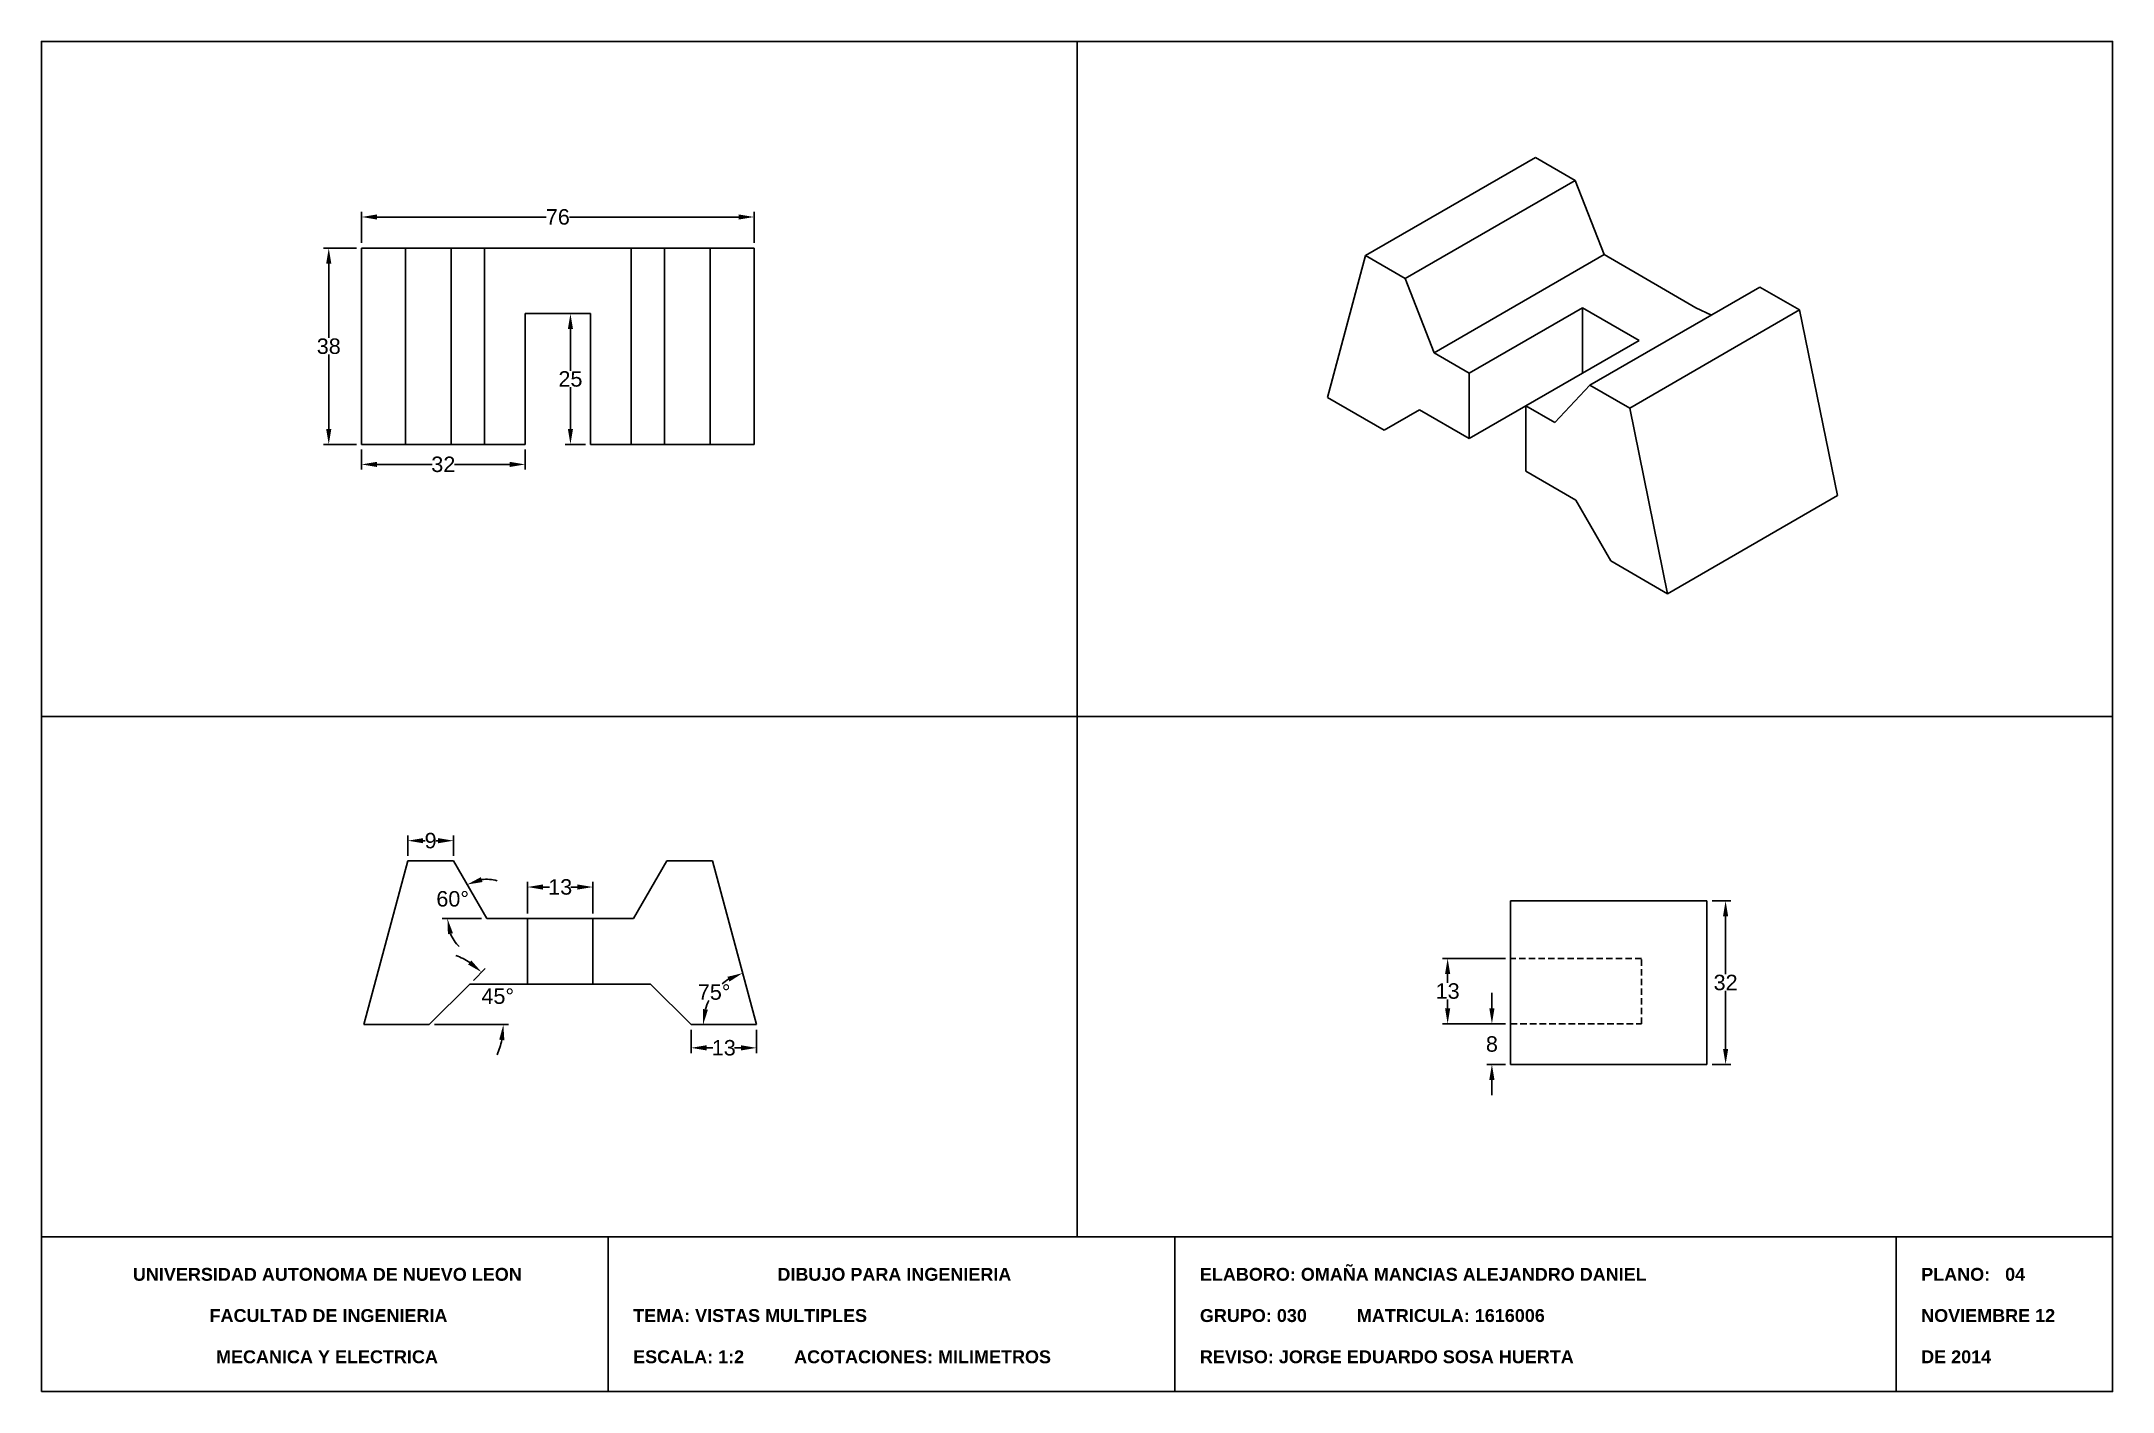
# Model space of a CAD drawing. Header units: millimetres. Extents: x 20 to 422, y 10 to 272.
import ezdxf

# ---------------------------------------------------------------- set-up
doc = ezdxf.new("R2010")
doc.units = ezdxf.units.MM
doc.linetypes.add('HIDDEN2', pattern=[0.1875, 0.125, -0.0625])
doc.styles.get("Standard").update_dxf_attribs({"font": 'Arial.ttf'})
doc.dimstyles.new('Copy of Standard', dxfattribs={"dimtxt": 3, "dimasz": 3, "dimexe": 1, "dimexo": 1, "dimgap": 0.09, "dimtad": 0, "dimtih": 1, "dimtoh": 1, "dimdec": 0, "dimzin": 0, "dimdsep": 46, "dimtxsty": 'Standard', "dimcen": 0.09, "dimadec": 0, "dimazin": 0, "dimtfac": 1, "dimtdec": 0, "dimtofl": 0, "dimtmove": 0, "dimatfit": 1, "dimfxl": 1, "dimtolj": 1, "dimtzin": 0, "dimarcsym": 0})

# ---------------------------------------------------------------- blocks, each defined once
blk = doc.blocks.new('*D3')
at = {"color": 0, "lineweight": -2, "transparency": 16777216}
for p, q in [((82.13, 192.79), (82.13, 188.92)), ((85.13, 189.92), (95.81, 189.92)), ((110.88, 189.92), (100.2, 189.92)), ((113.88, 192.79), (113.88, 188.92))]:
    blk.add_line(p, q, dxfattribs=at)
at = {"color": 0, "transparency": 16777216}
for points in [[(85.13, 190.42), (85.13, 189.42), (82.13, 189.92)], [(110.88, 190.42), (110.88, 189.42), (113.88, 189.92)]]:
    blk.add_solid(points, dxfattribs=at)
at = {"layer": 'Defpoints', "color": 0, "transparency": 16777216}
for p in [(82.13, 193.79), (113.88, 193.79), (113.88, 189.92)]:
    blk.add_point(p, dxfattribs=at)
at = {"color": 0, "transparency": 16777216, "insert": (98, 189.92), "char_height": 3, "attachment_point": 5}
blk.add_mtext('\\A1;32', dxfattribs=at)
blk = doc.blocks.new('*D4')
at = {"color": 0, "lineweight": -2, "transparency": 16777216}
for p, q in [((82.13, 232.89), (82.13, 238.93)), ((85.13, 237.93), (117.99, 237.93)), ((155.33, 237.93), (122.47, 237.93)), ((158.33, 232.89), (158.33, 238.93))]:
    blk.add_line(p, q, dxfattribs=at)
at = {"color": 0, "transparency": 16777216}
for points in [[(85.13, 238.43), (85.13, 237.43), (82.13, 237.93)], [(155.33, 238.43), (155.33, 237.43), (158.33, 237.93)]]:
    blk.add_solid(points, dxfattribs=at)
at = {"layer": 'Defpoints', "color": 0, "transparency": 16777216}
for p in [(158.33, 237.93), (82.13, 231.89), (158.33, 231.89)]:
    blk.add_point(p, dxfattribs=at)
at = {"color": 0, "transparency": 16777216, "insert": (120.23, 237.93), "char_height": 3, "attachment_point": 5}
blk.add_mtext('\\A1;76', dxfattribs=at)
blk = doc.blocks.new('*D11')
at = {"color": 0, "lineweight": -2, "transparency": 16777216}
blk.add_line((105.43, 101.78), (97.8, 101.78), dxfattribs=at)
for start, end in [(74.6711, 97.3356), (202.6644, 225.3289)]:
    blk.add_arc((106.43, 101.78), 7.63, start, end, dxfattribs=at)
at = {"color": 0, "transparency": 16777216}
for points in [[(105.62, 108.88), (105.3, 109.83), (102.62, 108.39)], [(98.9, 98.74), (99.88, 98.94), (98.8, 101.78)]]:
    blk.add_solid(points, dxfattribs=at)
at = {"layer": 'Defpoints', "color": 0, "transparency": 16777216}
for p in [(99.98, 112.96), (100.59, 106.69), (106.43, 101.78), (106.43, 101.78), (114.34, 101.78)]:
    blk.add_point(p, dxfattribs=at)
at = {"color": 0, "transparency": 16777216, "insert": (99.82, 105.6), "char_height": 3, "attachment_point": 5}
blk.add_mtext('\\A1;60°', dxfattribs=at)
blk = doc.blocks.new('*D12')
at = {"color": 0, "lineweight": -2, "transparency": 16777216}
for p, q in [((146.09, 80.21), (146.09, 75.7)), ((149.09, 76.7), (150.34, 76.7)), ((155.79, 76.7), (154.53, 76.7)), ((158.79, 80.21), (158.79, 75.7))]:
    blk.add_line(p, q, dxfattribs=at)
at = {"color": 0, "transparency": 16777216}
for points in [[(149.09, 77.2), (149.09, 76.2), (146.09, 76.7)], [(155.79, 77.2), (155.79, 76.2), (158.79, 76.7)]]:
    blk.add_solid(points, dxfattribs=at)
at = {"layer": 'Defpoints', "color": 0, "transparency": 16777216}
for p in [(146.09, 81.21), (158.79, 81.21), (146.09, 76.7)]:
    blk.add_point(p, dxfattribs=at)
at = {"color": 0, "transparency": 16777216, "insert": (152.44, 76.7), "char_height": 3, "attachment_point": 5}
blk.add_mtext('\\A1;13', dxfattribs=at)
blk = doc.blocks.new('*D13')
at = {"color": 0, "lineweight": -2, "transparency": 16777216}
for p, q in [((125.58, 219.19), (121.68, 219.19)), ((122.68, 216.19), (122.68, 208.1)), ((122.68, 196.79), (122.68, 204.88)), ((125.58, 193.79), (121.68, 193.79))]:
    blk.add_line(p, q, dxfattribs=at)
at = {"color": 0, "transparency": 16777216}
for points in [[(122.18, 216.19), (123.18, 216.19), (122.68, 219.19)], [(122.18, 196.79), (123.18, 196.79), (122.68, 193.79)]]:
    blk.add_solid(points, dxfattribs=at)
at = {"layer": 'Defpoints', "color": 0, "transparency": 16777216}
for p in [(122.68, 219.19), (126.58, 219.19), (126.58, 193.79)]:
    blk.add_point(p, dxfattribs=at)
at = {"color": 0, "transparency": 16777216, "insert": (122.68, 206.49), "char_height": 3, "attachment_point": 5}
blk.add_mtext('\\A1;25', dxfattribs=at)
blk = doc.blocks.new('*D15')
at = {"color": 0, "lineweight": -2, "transparency": 16777216}
for p, q in [((344.27, 105.24), (347.89, 105.24)), ((346.89, 102.24), (346.89, 90.98)), ((346.89, 76.49), (346.89, 87.76)), ((344.27, 73.49), (347.89, 73.49))]:
    blk.add_line(p, q, dxfattribs=at)
at = {"color": 0, "transparency": 16777216}
for points in [[(346.39, 102.24), (347.39, 102.24), (346.89, 105.24)], [(346.39, 76.49), (347.39, 76.49), (346.89, 73.49)]]:
    blk.add_solid(points, dxfattribs=at)
at = {"layer": 'Defpoints', "color": 0, "transparency": 16777216}
for p in [(343.27, 105.24), (343.27, 73.49), (346.89, 73.49)]:
    blk.add_point(p, dxfattribs=at)
at = {"color": 0, "transparency": 16777216, "insert": (346.89, 89.37), "char_height": 3, "attachment_point": 5}
blk.add_mtext('\\A1;32', dxfattribs=at)
blk = doc.blocks.new('*D18')
at = {"color": 0, "lineweight": -2, "transparency": 16777216}
for p, q in [((81.13, 231.89), (74.77, 231.89)), ((75.77, 228.89), (75.77, 214.45)), ((75.77, 196.79), (75.77, 211.23)), ((81.13, 193.79), (74.77, 193.79))]:
    blk.add_line(p, q, dxfattribs=at)
at = {"color": 0, "transparency": 16777216}
for points in [[(75.27, 228.89), (76.27, 228.89), (75.77, 231.89)], [(75.27, 196.79), (76.27, 196.79), (75.77, 193.79)]]:
    blk.add_solid(points, dxfattribs=at)
at = {"layer": 'Defpoints', "color": 0, "transparency": 16777216}
for p in [(82.13, 231.89), (75.77, 193.79), (82.13, 193.79)]:
    blk.add_point(p, dxfattribs=at)
at = {"color": 0, "transparency": 16777216, "insert": (75.77, 212.84), "char_height": 3, "attachment_point": 5}
blk.add_mtext('\\A1;38', dxfattribs=at)
blk = doc.blocks.new('*D19')
at = {"color": 0, "lineweight": -2, "transparency": 16777216}
for start, end in [(121.6671, 130.0259), (153.1428, 163.3329)]:
    blk.add_arc((158.79, 81.21), 10.35, start, end, dxfattribs=at)
at = {"color": 0, "transparency": 16777216}
for points in [[(153.15, 90.48), (153.55, 89.56), (156.11, 91.21)], [(149.37, 84.11), (148.38, 84.25), (148.44, 81.21)]]:
    blk.add_solid(points, dxfattribs=at)
at = {"layer": 'Defpoints', "color": 0, "transparency": 16777216}
for p in [(150.28, 112.96), (152.13, 89.14), (146.09, 81.21), (158.79, 81.21), (158.79, 81.21)]:
    blk.add_point(p, dxfattribs=at)
at = {"color": 0, "transparency": 16777216, "insert": (150.57, 87.51), "char_height": 3, "attachment_point": 5}
blk.add_mtext('\\A1;75°', dxfattribs=at)
blk = doc.blocks.new('*D20')
at = {"color": 0, "lineweight": -2, "transparency": 16777216}
for p, q in [((103.87, 89.79), (106.16, 92.08)), ((96.29, 81.21), (110.66, 81.21))]:
    blk.add_line(p, q, dxfattribs=at)
for start, end in [(56.9767, 68.9534), (336.0466, 348.0233)]:
    blk.add_arc((95.29, 81.21), 14.38, start, end, dxfattribs=at)
at = {"color": 0, "transparency": 16777216}
for points in [[(103.44, 93.65), (102.81, 92.88), (105.45, 91.38)], [(108.85, 78.28), (109.85, 78.17), (109.66, 81.21)]]:
    blk.add_solid(points, dxfattribs=at)
at = {"layer": 'Defpoints', "color": 0, "transparency": 16777216}
for p in [(103.16, 89.08), (109.17, 84.93), (82.59, 81.21), (95.29, 81.21), (95.29, 81.21)]:
    blk.add_point(p, dxfattribs=at)
at = {"color": 0, "transparency": 16777216, "insert": (108.57, 86.71), "char_height": 3, "attachment_point": 5}
blk.add_mtext('\\A1;45°', dxfattribs=at)
blk = doc.blocks.new('*D21')
at = {"color": 0, "lineweight": -2, "transparency": 16777216}
for p, q in [((114.34, 102.78), (114.34, 108.91)), ((127.04, 102.78), (127.04, 108.91)), ((117.34, 107.91), (118.59, 107.91)), ((124.04, 107.91), (122.78, 107.91))]:
    blk.add_line(p, q, dxfattribs=at)
at = {"color": 0, "transparency": 16777216}
for points in [[(117.34, 108.41), (117.34, 107.41), (114.34, 107.91)], [(124.04, 108.41), (124.04, 107.41), (127.04, 107.91)]]:
    blk.add_solid(points, dxfattribs=at)
at = {"layer": 'Defpoints', "color": 0, "transparency": 16777216}
for p in [(127.04, 107.91), (114.34, 101.78), (127.04, 101.78)]:
    blk.add_point(p, dxfattribs=at)
at = {"color": 0, "transparency": 16777216, "insert": (120.69, 107.91), "char_height": 3, "attachment_point": 5}
blk.add_mtext('\\A1;13', dxfattribs=at)
blk = doc.blocks.new('*D23')
at = {"color": 0, "lineweight": -2, "transparency": 16777216}
for p, q in [((91.09, 113.96), (91.09, 117.9)), ((94.09, 116.9), (94.49, 116.9)), ((96.98, 116.9), (96.59, 116.9)), ((99.98, 113.96), (99.98, 117.9))]:
    blk.add_line(p, q, dxfattribs=at)
at = {"color": 0, "transparency": 16777216}
for points in [[(94.09, 117.4), (94.09, 116.4), (91.09, 116.9)], [(96.98, 117.4), (96.98, 116.4), (99.98, 116.9)]]:
    blk.add_solid(points, dxfattribs=at)
at = {"layer": 'Defpoints', "color": 0, "transparency": 16777216}
for p in [(99.98, 116.9), (91.09, 112.96), (99.98, 112.96)]:
    blk.add_point(p, dxfattribs=at)
at = {"color": 0, "transparency": 16777216, "insert": (95.54, 116.9), "char_height": 3, "attachment_point": 5}
blk.add_mtext('\\A1;9', dxfattribs=at)
blk = doc.blocks.new('*D26')
at = {"color": 0, "lineweight": -2, "transparency": 16777216}
for p, q in [((304.17, 94.06), (291.94, 94.06)), ((292.94, 91.06), (292.94, 89.33)), ((292.94, 84.36), (292.94, 86.1)), ((304.17, 81.36), (291.94, 81.36))]:
    blk.add_line(p, q, dxfattribs=at)
at = {"color": 0, "transparency": 16777216}
for points in [[(292.44, 91.06), (293.44, 91.06), (292.94, 94.06)], [(292.44, 84.36), (293.44, 84.36), (292.94, 81.36)]]:
    blk.add_solid(points, dxfattribs=at)
at = {"layer": 'Defpoints', "color": 0, "transparency": 16777216}
for p in [(305.17, 94.06), (292.94, 81.36), (305.17, 81.36)]:
    blk.add_point(p, dxfattribs=at)
at = {"color": 0, "transparency": 16777216, "insert": (292.94, 87.71), "char_height": 3, "attachment_point": 5}
blk.add_mtext('\\A1;13', dxfattribs=at)
blk = doc.blocks.new('*D27')
at = {"color": 0, "lineweight": -2, "transparency": 16777216}
for p, q in [((301.53, 84.36), (301.53, 87.36)), ((304.17, 81.36), (300.53, 81.36)), ((304.17, 73.49), (300.53, 73.49)), ((301.53, 70.49), (301.53, 67.49))]:
    blk.add_line(p, q, dxfattribs=at)
at = {"color": 0, "transparency": 16777216}
for points in [[(301.03, 84.36), (302.03, 84.36), (301.53, 81.36)], [(301.03, 70.49), (302.03, 70.49), (301.53, 73.49)]]:
    blk.add_solid(points, dxfattribs=at)
at = {"layer": 'Defpoints', "color": 0, "transparency": 16777216}
for p in [(305.17, 81.36), (301.53, 73.49), (305.17, 73.49)]:
    blk.add_point(p, dxfattribs=at)
at = {"color": 0, "transparency": 16777216, "insert": (301.53, 77.43), "char_height": 3, "attachment_point": 5}
blk.add_mtext('\\A1;8', dxfattribs=at)

msp = doc.modelspace()

# ---------------------------------------------------------------- linework, layer by layer
for p, q in [((221, 272), (221, 40)), ((277.01, 230.43), (310.01, 249.48)), ((310.01, 249.48), (317.71, 245.04)), ((317.71, 245.04), (284.71, 225.99)), ((317.71, 245.04), (323.29, 230.63)), ((82.13, 231.89), (158.33, 231.89)), ((82.13, 193.79), (82.13, 231.89)), ((90.64, 193.79), (90.64, 231.89)), ((90.64, 231.89), (99.53, 231.89)), ((99.53, 231.89), (99.53, 193.79)), ((105.98, 193.79), (105.98, 231.89)), ((134.48, 193.79), (134.48, 231.89)), ((149.82, 231.89), (140.93, 231.89)), ((140.93, 231.89), (140.93, 193.79)), ((149.82, 193.79), (149.82, 231.89)), ((158.33, 231.89), (158.33, 193.79)), ((277.01, 230.43), (269.64, 202.93)), ((277.01, 230.43), (284.71, 225.99)), ((290.3, 211.58), (323.29, 230.63)), ((323.29, 230.63), (330.14, 226.68)), ((284.71, 225.99), (290.3, 211.58)), ((330.14, 226.68), (341.13, 220.33)), ((320.57, 205.28), (353.56, 224.33)), ((353.56, 224.33), (361.26, 219.89)), ((113.88, 193.79), (113.88, 219.19)), ((113.88, 219.19), (126.58, 219.19)), ((126.58, 219.19), (126.58, 193.79)), ((297.14, 207.63), (319.14, 220.33)), ((319.14, 220.33), (319.14, 207.63)), ((319.14, 220.33), (330.14, 213.98)), ((328.27, 200.84), (361.26, 219.89)), ((341.13, 220.33), (344.16, 218.91)), ((361.26, 219.89), (368.63, 183.88)), ((330.14, 213.98), (308.14, 201.28)), ((290.3, 211.58), (297.14, 207.63)), ((297.14, 194.93), (297.14, 207.63)), ((297.14, 194.93), (319.14, 207.63)), ((320.57, 205.28), (313.73, 198.06)), ((320.57, 205.28), (328.27, 200.84)), ((269.64, 202.93), (280.64, 196.58)), ((308.14, 188.58), (308.14, 201.28)), ((308.14, 201.28), (313.73, 198.06)), ((287.46, 200.52), (280.64, 196.58)), ((297.14, 194.93), (287.46, 200.52)), ((328.27, 200.84), (335.63, 164.83)), ((82.13, 193.79), (113.88, 193.79)), ((82.13, 193.79), (90.64, 193.79)), ((113.88, 193.79), (82.13, 193.79)), ((99.53, 193.79), (105.98, 193.79)), ((158.33, 193.79), (126.58, 193.79)), ((140.93, 193.79), (134.48, 193.79)), ((158.33, 193.79), (149.82, 193.79)), ((308.14, 188.58), (317.82, 183)), ((317.82, 183), (324.64, 171.18)), ((335.63, 164.83), (368.63, 183.88)), ((335.63, 164.83), (324.64, 171.18)), ((20, 141), (422, 141)), ((82.59, 81.21), (91.09, 112.96)), ((91.09, 112.96), (99.98, 112.96)), ((99.98, 112.96), (106.43, 101.78)), ((141.39, 112.96), (134.94, 101.78)), ((150.28, 112.96), (141.39, 112.96)), ((158.79, 81.21), (150.28, 112.96)), ((305.17, 105.24), (343.27, 105.24)), ((305.17, 73.49), (305.17, 105.24)), ((343.27, 105.24), (343.27, 73.49)), ((106.43, 101.78), (114.34, 101.78)), ((114.34, 89.08), (114.34, 101.78)), ((114.34, 101.78), (127.04, 101.78)), ((127.04, 89.08), (127.04, 101.78)), ((134.94, 101.78), (127.04, 101.78)), ((95.29, 81.21), (103.16, 89.08)), ((103.16, 89.08), (114.34, 89.08)), ((114.34, 89.08), (127.04, 89.08)), ((138.21, 89.08), (127.04, 89.08)), ((146.09, 81.21), (138.21, 89.08)), ((95.29, 81.21), (82.59, 81.21)), ((82.59, 81.21), (82.59, 81.21)), ((82.59, 81.21), (95.29, 81.21)), ((82.59, 81.21), (95.29, 81.21)), ((158.79, 81.21), (146.09, 81.21)), ((158.79, 81.21), (146.09, 81.21)), ((158.79, 81.21), (146.09, 81.21)), ((305.17, 73.49), (305.17, 81.36)), ((343.27, 73.49), (305.17, 73.49))]:
    msp.add_line(p, q)
at = {"linetype": 'HIDDEN2', "ltscale": 10}
for p, q in [((330.57, 94.06), (305.17, 94.06)), ((330.57, 81.36), (330.57, 94.06)), ((305.17, 81.36), (330.57, 81.36))]:
    msp.add_line(p, q, dxfattribs=at)
for points in [[(20, 10), (422, 10), (422, 272), (20, 272)], [(20, 10), (422, 10), (422, 40), (20, 40)], [(20, 10), (130, 10), (130, 40), (20, 40)], [(20, 10), (240, 10), (240, 40), (20, 40)], [(20, 10), (380, 10), (380, 40), (20, 40)]]:
    msp.add_lwpolyline(points, close=True)

# ---------------------------------------------------------------- texts
at = {"char_height": 2.5, "attachment_point": 1}
for s, width, insert in [('\\pi17.758;{\\fArial|b1|i0|c0|p34;UNIVERSIDAD AUTONOMA DE NUEVO LEON}', 109.6978, (20, 34)), ('\\pi32.848;{\\fArial|b1|i0|c0|p34;DIBUJO PARA INGENIERIA}', 110, (130, 34)), ('{\\fArial|b1|i0|c0|p34;     ELABORO: OMAÑA MANCIAS ALEJANDRO DANIEL}', 140, (240, 34)), ('{\\fArial|b1|i0|c0|p34;     PLANO:   04}', 42, (380, 34)), ('\\pi32.626;{\\fArial|b1|i0|c0|p34;FACULTAD DE INGENIERIA }', 110, (20, 26)), ('{\\fArial|b1|i0|c0|p34;     TEMA: VISTAS MULTIPLES}', 110, (130, 26)), ('{\\fArial|b1|i0|c0|p34;     GRUPO: 030          MATRICULA: 1616006}', 140, (240, 26)), ('{\\fArial|b1|i0|c0|p34;     }', 42, (380, 26)), ('{\\fArial|b1|i0|c0|p34;     NOVIEMBRE 12}', 42, (380, 26)), ('\\pi33.888;{\\fArial|b1|i0|c0|p34;MECANICA Y ELECTRICA}', 110, (20, 18)), ('{\\fArial|b1|i0|c0|p34;     ESCALA: 1:2          ACOTACIONES: MILIMETROS}', 110, (130, 18)), ('{\\fArial|b1|i0|c0|p34;     REVISO: JORGE EDUARDO SOSA HUERTA}', 140, (240, 18)), ('{\\fArial|b1|i0|c0|p34;     DE 2014}', 42, (380, 18))]:
    msp.add_mtext_dynamic_manual_height_columns(s, width=width, gutter_width=12.5, heights=[0], dxfattribs=dict(at, insert=insert))

# ---------------------------------------------------------------- dimensions: what is measured, and where the dimension line sits
for base, p1, p2, picture, middle in [((158.33, 237.93), (82.13, 231.89), (158.33, 231.89), '*D4', (120.23, 237.93)), ((113.88, 189.92), (82.13, 193.79), (113.88, 193.79), '*D3', (98, 189.92)), ((99.98, 116.9), (91.09, 112.96), (99.98, 112.96), '*D23', (95.54, 116.9)), ((127.04, 107.91), (114.34, 101.78), (127.04, 101.78), '*D21', (120.69, 107.91)), ((146.09, 76.7), (158.79, 81.21), (146.09, 81.21), '*D12', (152.44, 76.7))]:
    dim = msp.add_linear_dim(base=base, p1=p1, p2=p2, dimstyle='Copy of Standard')
    dim.commit()
    dim.dimension.update_dxf_attribs({"geometry": picture, "text_midpoint": middle})
for base, p1, p2, picture, middle in [((75.77, 193.79), (82.13, 231.89), (82.13, 193.79), '*D18', (75.77, 212.84)), ((122.68, 219.19), (126.58, 193.79), (126.58, 219.19), '*D13', (122.68, 206.49)), ((346.89, 73.49), (343.27, 105.24), (343.27, 73.49), '*D15', (346.89, 89.37)), ((292.94, 81.36), (305.17, 94.06), (305.17, 81.36), '*D26', (292.94, 87.71)), ((301.53, 73.49), (305.17, 81.36), (305.17, 73.49), '*D27', (301.53, 77.43))]:
    dim = msp.add_linear_dim(base=base, p1=p1, p2=p2, angle=90, dimstyle='Copy of Standard')
    dim.commit()
    dim.dimension.update_dxf_attribs({"geometry": picture, "text_midpoint": middle})
for base, line1, line2, picture, middle in [((100.59, 106.69), ((106.43, 101.78), (114.34, 101.78)), ((99.98, 112.96), (106.43, 101.78)), '*D11', (99.82, 105.6)), ((152.13, 89.14), ((158.79, 81.21), (150.28, 112.96)), ((158.79, 81.21), (146.09, 81.21)), '*D19', (150.57, 87.51)), ((109.17, 84.93), ((95.29, 81.21), (103.16, 89.08)), ((82.59, 81.21), (95.29, 81.21)), '*D20', (108.57, 86.71))]:
    dim = msp.add_angular_dim_2l(base=base, line1=line1, line2=line2, dimstyle='Copy of Standard')
    dim.commit()
    dim.dimension.update_dxf_attribs({"geometry": picture, "text_midpoint": middle})

doc.saveas('drawing.dxf')
